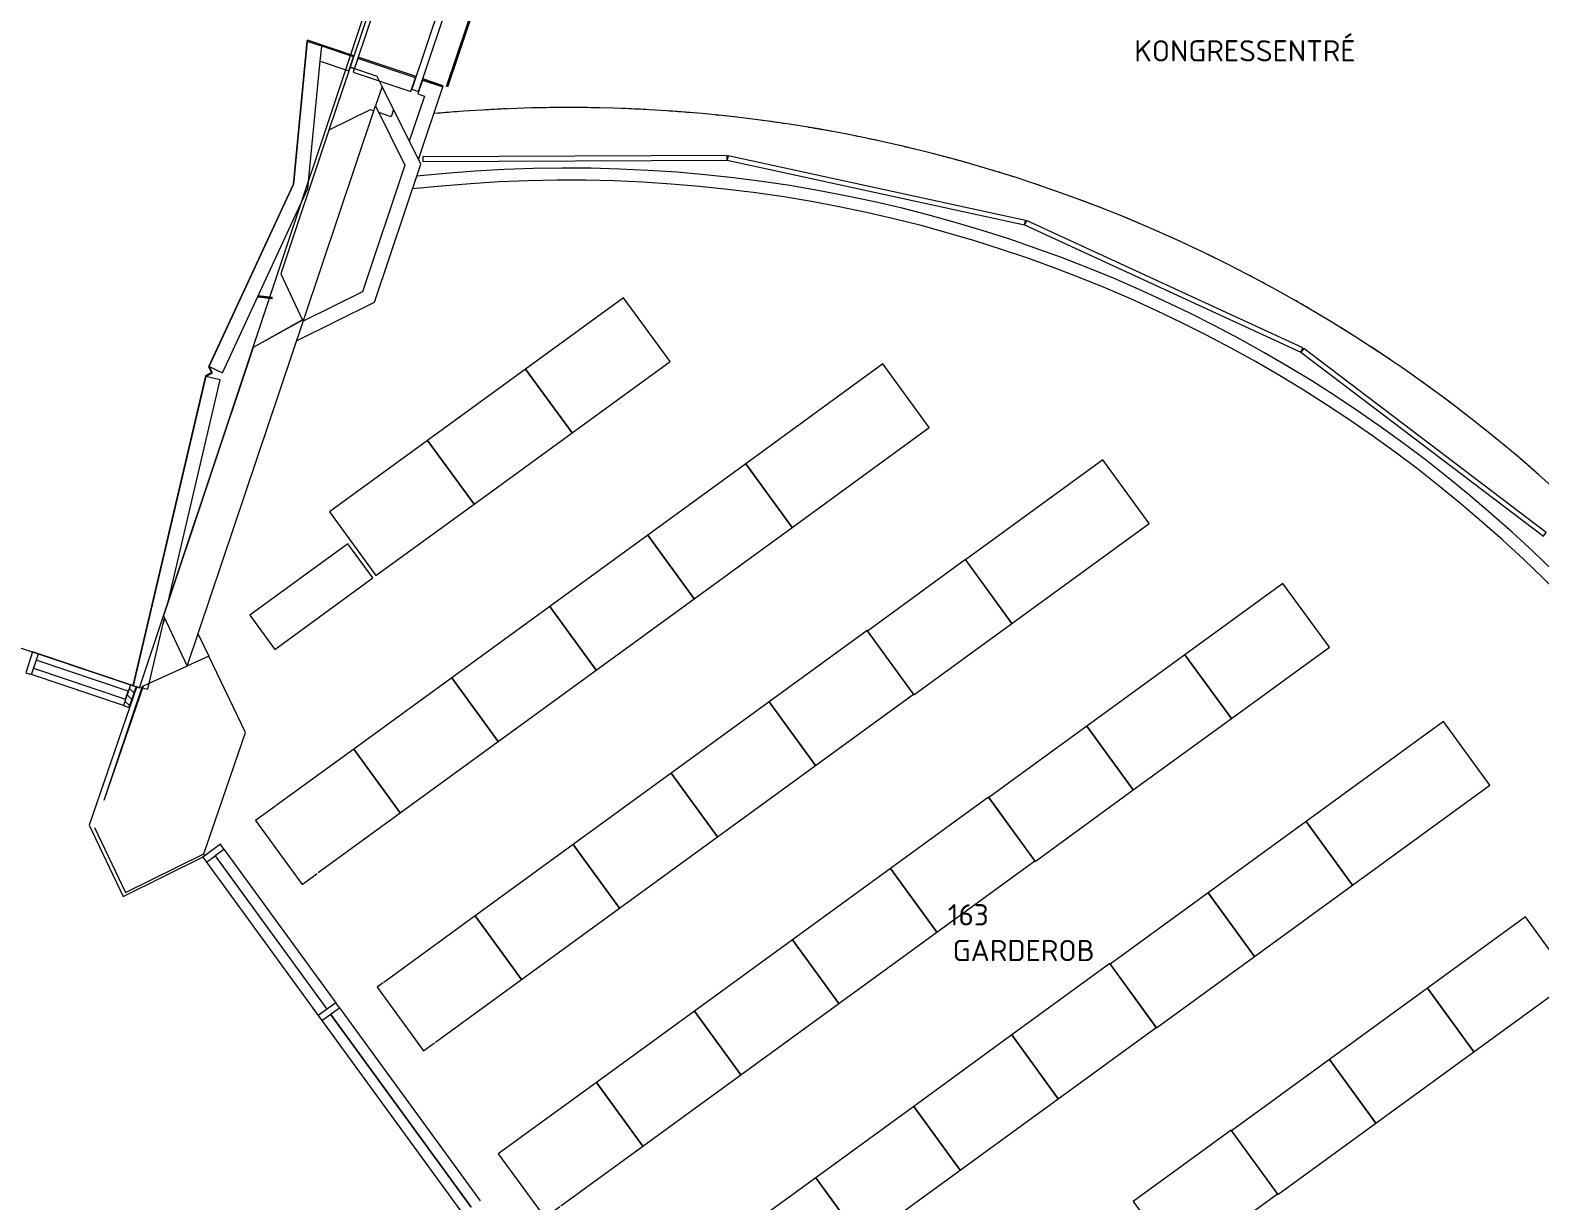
# Model space of a CAD drawing. Header units: millimetres. Extents: x -106764 to 80178, y -104573 to 57950.
# Drawn here: x 57166 to 69616, y -47764 to -38109 of the extents above; entities that cross this region are included whole.
import ezdxf

# ---------------------------------------------------------------- set-up
doc = ezdxf.new("R2010")
doc.units = ezdxf.units.MM
doc.header["$LTSCALE"] = 100
for name, color, linetype, lineweight in [('A-------EMN', 10, 'Continuous', 35), ('A----003E-N', 10, 'Continuous', 35), ('A-27C---E-N', 7, 'Continuous', 18), ('A-27C---EJN', 1, 'Continuous', 9), ('A-27D---E-N', 7, 'Continuous', 9), ('A-42D--FE-N', 1, 'Continuous', 9), ('A-42E---E-N', 7, 'Continuous', 9), ('A-43CB--E-N', 3, 'Continuous', 18), ('A-43CB--EJN', 1, 'Continuous', 9), ('A-44B---E-N', 1, 'Continuous', 9), ('A-45CA--E-N', 1, 'Continuous', 9), ('A-46B---E--', 1, 'Continuous', 0), ('A-A-NTA-T2N', 1, 'Continuous', 13)]:
    doc.layers.add(name, color=color, linetype=linetype, lineweight=lineweight)
doc.styles.add('ISOCPEUR_1', font='isocpeur.ttf', dxfattribs={"height": 500.025001})

# ---------------------------------------------------------------- blocks, each defined once
blk = doc.blocks.new('A-40_P0010_Ej modellerat_dwg_Niche 1 - Niche 1-828860-A-40-P-010-10184500-A-40_P0010')
at = {"layer": 'A-42E---E-N', "flags": 128}
blk.add_lwpolyline([(256541, 185371), (256542, 185371), (256314, 185778), (256314, 185778)], dxfattribs=at)
blk = doc.blocks.new('A-40_P0010_Ej modellerat_dwg_Rectangular Mullion - 50x180-V16-A-40-P-010-10184531-A-40_P0010')
at = {"layer": 'A-42D--FE-N'}
h = blk.add_hatch(dxfattribs=at)
h.set_pattern_fill('FP_12', color=256, style=0, pattern_type=2)
h.set_pattern_definition([(206.454, (257680.677, 180863.633), (-22.2739585, 44.764615), [])])
h.paths.add_polyline_path([(0, 90), (0, -90), (-50, -90), (-50, 90), (-8, 90)], flags=0)
blk.add_line((-50, -90), (-50, 90), dxfattribs=at)
at = {"layer": 'A-42D--FE-N', "flags": 128}
blk.add_lwpolyline([(-50, 90), (0, 90), (0, -90), (-50, -90)], dxfattribs=at)
blk = doc.blocks.new('A-40_P0010_Ej modellerat_dwg_Generellt volymobjekt - Klädställ dubbelsidig 40 krokar-4113862-A-40-P-010-10184676-A-40_P0010')
at = {"flags": 128}
for points in [[(-295, -175), (-500, -175), (-500, -825), (-347, -825)], [(-335, -825), (500, -825), (500, -175), (-290, -175)]]:
    blk.add_lwpolyline(points, dxfattribs=at)
blk = doc.blocks.new('A-40_P0010_Ej modellerat_dwg_Generellt volymobjekt - Klädställ dubbelsidig 40 krokar-V58-A-40-P-010-10184677-A-40_P0010')
at = {"flags": 128}
blk.add_lwpolyline([(500, -175), (-500, -175), (-500, -825), (500, -825)], close=True, dxfattribs=at)
blk = doc.blocks.new('A-40_P0010_Ej modellerat_dwg_Generellt volymobjekt - Klädställ dubbelsidig 56 krokar-4672989-A-40-P-010-10184738-A-40_P0010')
at = {"flags": 128}
blk.add_lwpolyline([(700, -175), (-700, -175), (-700, -825), (700, -825)], close=True, dxfattribs=at)
blk = doc.blocks.new('A-40_P0010_Ej modellerat_dwg_Generellt volymobjekt - Klädställ enkelsidig 20 krokar-4113777-A-40-P-010-10184739-A-40_P0010')
at = {"flags": 128}
blk.add_lwpolyline([(500, -325), (-500, -325), (-500, -675), (500, -675)], close=True, dxfattribs=at)
blk = doc.blocks.new('A-40_P0010_Ej modellerat_dwg_Generellt volymobjekt - Klädställ dubbelsidig 40 krokar-V87-A-40-P-010-10184740-A-40_P0010')
at = {"flags": 128}
for points in [[(-438, -175), (-500, -175), (-500, -825), (-387, -825)], [(-375, -825), (500, -825), (500, -175), (-432, -175)]]:
    blk.add_lwpolyline(points, dxfattribs=at)
blk = doc.blocks.new('A-40_P0010_Ej modellerat_dwg_Generellt volymobjekt - Klädställ dubbelsidig 40 krokar-V88-A-40-P-010-10184741-A-40_P0010')
at = {"flags": 128}
for points in [[(-295, -175), (-500, -175), (-500, -825), (-346, -825)], [(-335, -825), (500, -825), (500, -175), (-290, -175)]]:
    blk.add_lwpolyline(points, dxfattribs=at)

msp = doc.modelspace()

# ---------------------------------------------------------------- linework, layer by layer
at = {"layer": 'A-------EMN'}
msp.add_line((61970.4, -34501.3), (60601.6, -38577.7), dxfattribs=at)
at = {"layer": 'A----003E-N'}
msp.add_line((59165.3, -40318.8), (59043.6, -40307), dxfattribs=at)
at = {"layer": 'A-27C---E-N'}
for p, q in [((60000, -38775.3), (60014, -38733.8)), ((58013.7, -43515.4), (58016.7, -43516.1))]:
    msp.add_line(p, q, dxfattribs=at)
at = {"layer": 'A-27C---E-N', "flags": 128}
for points in [[(60344.3, -38501.6), (60345, -38501.9), (60348.2, -38492.4), (59872.4, -38332.4), (59869.2, -38341.9)], [(60068, -38572.9), (60026.8, -38490), (59804.4, -38415.3), (59630.2, -38934.1)], [(60569.3, -38577.2), (60572.5, -38567.8), (60405, -38511.5), (60401.9, -38521), (60569.3, -38577.2)], [(58097.7, -43519.7), (58089.1, -43523.6), (57774.2, -44461.4)]]:
    msp.add_lwpolyline(points, dxfattribs=at)
at = {"layer": 'A-27C---EJN'}
msp.add_line((58259.9, -43014.9), (58277.6, -42962.4), dxfattribs=at)
at = {"layer": 'A-27D---E-N'}
msp.add_line((58605.8, -44918), (58598.3, -44902.7), dxfattribs=at)
at = {"layer": 'A-27D---E-N', "flags": 128}
for points in [[(59422.8, -40494.1), (60000, -38775.3), (59969.9, -38765.2), (59630.2, -38934.1), (59232, -40120), (59411.6, -40500.4), (59004.1, -40727.5), (58266.5, -42938.8), (58462.1, -43355.1), (59422.8, -40494.1), (59411.6, -40500.4)], [(57697.7, -44684.2), (57951.9, -45222.1), (58598.3, -44902.7), (58942.5, -43900.8), (58638.9, -43272.4), (58462.9, -43352.8)], [(58461.4, -43353.5), (58097.7, -43519.7), (57774.2, -44461.4)], [(58046.8, -43523.2), (57654, -44666.6), (57931.8, -45254.4), (58591.6, -44928.3)]]:
    msp.add_lwpolyline(points, dxfattribs=at)
at = {"layer": 'A-42D--FE-N'}
for p, q in [((57993, -43508.2), (57233.8, -43253.5)), ((57935.7, -43678.8), (57176.5, -43424.1)), ((57194, -43372), (57953.2, -43626.7)), ((57953.2, -43626.7), (57975.5, -43560.3)), ((58692.2, -44916.9), (58691.4, -44917.5)), ((59614.6, -46183.6), (58692.2, -44916.9)), ((58764.6, -44864.2), (59686.9, -46131)), ((58619.1, -44970.1), (59541.4, -46236.9)), ((59716.4, -46171.4), (60875.9, -47763.9)), ((59570.9, -46277.3), (60730.4, -47869.9))]:
    msp.add_line(p, q, dxfattribs=at)
at = {"layer": 'A-42D--FE-N', "extrusion": (0, 0, -1)}
for p, q in [((58619.1, -44970.1), (58691.4, -44917.5)), ((58692.2, -44916.9), (58764.6, -44864.2))]:
    msp.add_line(p, q, dxfattribs=at)
at = {"layer": 'A-42D--FE-N', "extrusion": (0, 0, -1), "flags": 128}
for points in [[(-57129.1, -43408.2), (-57176.5, -43424.1), (-57233.8, -43253.5), (-57186.4, -43237.6)], [(-59716.4, -46171.4), (-59686.9, -46131), (-59541.4, -46236.9), (-59570.9, -46277.3)]]:
    msp.add_lwpolyline(points, close=True, dxfattribs=at)
at = {"layer": 'A-42D--FE-N', "flags": 128}
for points in [[(57975.5, -43560.3), (57216.3, -43305.6), (57194, -43372)], [(58691.4, -44917.5), (59613.8, -46184.2), (59614.6, -46183.6)]]:
    msp.add_lwpolyline(points, dxfattribs=at)
at = {"layer": 'A-42D--FE-N', "extrusion": (0, 0, -1), "flags": 128}
msp.add_lwpolyline([(-58764.6, -44864.2), (-58735.2, -44823.8), (-58589.6, -44929.7), (-58619.1, -44970.1)], dxfattribs=at)
at = {"layer": 'A-42D--FE-N', "flags": 128}
msp.add_lwpolyline([(60803.6, -47816.6), (59644, -46224.1), (59643.2, -46224.6), (60802.8, -47817.2)], close=True, dxfattribs=at)
at = {"layer": 'A-42E---E-N'}
for start, end in [(94.24289, 95.08989), (92.41648, 93.3415), (90.59006, 91.51539), (88.76362, 89.68928), (86.93716, 87.86317), (85.11068, 86.03706), (83.28418, 84.21095), (81.45765, 82.38484), (79.6311, 80.55873), (77.80452, 78.73262), (75.97791, 76.90652), (74.15126, 75.08041), (72.32457, 73.2543), (70.49783, 71.42819), (68.67105, 69.60208), (66.84421, 67.77597), (65.01732, 65.94986), (63.19034, 64.12375), (61.36329, 62.29764), (59.53615, 60.47153), (57.7089, 58.64542), (55.88153, 56.81931), (54.05401, 54.9932), (52.22633, 53.16709), (50.39843, 51.34098), (48.5703, 49.51487)]:
    msp.add_arc((61600.9, -50843.2), 12096, start, end, dxfattribs=at)
at = {"layer": 'A-43CB--E-N'}
msp.add_line((59558.7, -38364.2), (59570.5, -38241.6), dxfattribs=at)
at = {"layer": 'A-43CB--E-N', "flags": 128}
for points in [[(59840.5, -38427.4), (61276.1, -34152), (61240.1, -34139.9), (59804.4, -38415.3)], [(60369.2, -38615.7), (61808.9, -34330.9), (61752, -34311.8), (60312.4, -38596.6)], [(60344.3, -38501.6), (59868.4, -38341.7), (59830.2, -38455.4), (60306, -38615.4)], [(62913.3, -39144.1), (60403.3, -39153.8), (60403.5, -39191.8), (62913.4, -39182.1)], [(65374.3, -39677.6), (62921.5, -39145.1), (62913.4, -39182.2), (65366.3, -39714.7)], [(67662.1, -40729.9), (65382.1, -39680.3), (65366.3, -39714.8), (67646.2, -40764.5)], [(69668.7, -42251.4), (67669.2, -40734.2), (67646.2, -40764.5), (69645.8, -42281.7)]]:
    msp.add_lwpolyline(points, close=True, dxfattribs=at)
for points in [[(59832.4, -38329.6), (59833.1, -38329.8), (59836.3, -38320.4), (59452, -38191.2), (59448.8, -38200.6), (59448.4, -38200.5), (59334.1, -39381.6), (58636.9, -40886.1), (58662.3, -40933.5), (58612.5, -40960.1), (58013.8, -43515.2)], [(59570.5, -38241.6), (59451.3, -38201.5), (59337.1, -39382.4)], [(59558.7, -38364.2), (59794.2, -38443.3), (59832.4, -38329.6), (59570.5, -38241.6)], [(58641.3, -40883.7), (58752.5, -40935.2), (59457, -39415), (59558.7, -38364.2)], [(59363.6, -40670.6), (60004.6, -40352), (60386.8, -39214.4), (60068, -38572.9), (60014, -38733.8), (60257.3, -39223.3), (59906.7, -40266.7), (59417.6, -40509.7)], [(60455.5, -38539), (60401.1, -38520.7), (60362.9, -38634.5), (60417.3, -38652.8), (60292.4, -39024.4)], [(60368, -39176.4), (60569.3, -38577.2), (60455.5, -38539)], [(58016.7, -43516.1), (58614.5, -40964.7), (58669, -40935.6), (58641.3, -40883.7), (59337.1, -39382.4)], [(58304.4, -42825), (58733.8, -40992.7), (58614.5, -40964.7), (58016.7, -43516.1), (58135.9, -43544.1), (58274, -42954.8)]]:
    msp.add_lwpolyline(points, dxfattribs=at)
at = {"layer": 'A-43CB--EJN', "flags": 128}
msp.add_lwpolyline([(60162.4, -38762.9), (60142.2, -38823.1), (60041.6, -38789.3)], dxfattribs=at)
at = {"layer": 'A-44B---E-N'}
for p, q in [((58068.1, -43533.4), (66273, -18935.8)), ((54531.8, -42347), (58068.1, -43533.4)), ((58551, -43090.5), (58638.9, -43272.4))]:
    msp.add_line(p, q, dxfattribs=at)
at = {"layer": 'A-45CA--E-N'}
msp.add_line((58027.2, -43577.9), (58021.6, -43579.9), dxfattribs=at)
at = {"layer": 'A-46B---E--'}
for radius, start, end in [(12096, 22.12323, 95.24513), (11596, 22.22533, 96.17698), (11496, 22.20633, 96.40695)]:
    msp.add_arc((61600.9, -50843.2), radius, start, end, dxfattribs=at)

# ---------------------------------------------------------------- block references
at = {"rotation": 90.00000000000001}
msp.add_blockref('A-40_P0010_Ej modellerat_dwg_Niche 1 - Niche 1-828860-A-40-P-010-10184500-A-40_P0010', (244782.4, -297041.2), dxfattribs=at)
at = {"extrusion": (0, 0, -1), "rotation": 198.5463843628727}
msp.add_blockref('A-40_P0010_Ej modellerat_dwg_Rectangular Mullion - 50x180-V16-A-40-P-010-10184531-A-40_P0010', (-58011.7, -43609.4), dxfattribs=at)
at = {"layer": 'A-46B---E--', "rotation": 36.05904062617714}
for name, p in [('A-40_P0010_Ej modellerat_dwg_Generellt volymobjekt - Klädställ dubbelsidig 40 krokar-V58-A-40-P-010-10184677-A-40_P0010', (61553.4, -40468.7)), ('A-40_P0010_Ej modellerat_dwg_Generellt volymobjekt - Klädställ dubbelsidig 40 krokar-V58-A-40-P-010-10184677-A-40_P0010', (60745, -41057.3)), ('A-40_P0010_Ej modellerat_dwg_Generellt volymobjekt - Klädställ dubbelsidig 56 krokar-4672989-A-40-P-010-10184738-A-40_P0010', (63529.9, -41132)), ('A-40_P0010_Ej modellerat_dwg_Generellt volymobjekt - Klädställ dubbelsidig 40 krokar-V58-A-40-P-010-10184677-A-40_P0010', (59936.6, -41645.9)), ('A-40_P0010_Ej modellerat_dwg_Generellt volymobjekt - Klädställ dubbelsidig 40 krokar-V58-A-40-P-010-10184677-A-40_P0010', (62560.7, -41838.1)), ('A-40_P0010_Ej modellerat_dwg_Generellt volymobjekt - Klädställ dubbelsidig 56 krokar-4672989-A-40-P-010-10184738-A-40_P0010', (65342.7, -41922.8)), ('A-40_P0010_Ej modellerat_dwg_Generellt volymobjekt - Klädställ dubbelsidig 40 krokar-V58-A-40-P-010-10184677-A-40_P0010', (61752.3, -42426.7)), ('A-40_P0010_Ej modellerat_dwg_Generellt volymobjekt - Klädställ enkelsidig 20 krokar-4113777-A-40-P-010-10184739-A-40_P0010', (59191.2, -42376)), ('A-40_P0010_Ej modellerat_dwg_Generellt volymobjekt - Klädställ dubbelsidig 40 krokar-V58-A-40-P-010-10184677-A-40_P0010', (64373.4, -42628.9)), ('A-40_P0010_Ej modellerat_dwg_Generellt volymobjekt - Klädställ dubbelsidig 40 krokar-V58-A-40-P-010-10184677-A-40_P0010', (66990.7, -42825.7)), ('A-40_P0010_Ej modellerat_dwg_Generellt volymobjekt - Klädställ dubbelsidig 40 krokar-V58-A-40-P-010-10184677-A-40_P0010', (60943.8, -43015.4)), ('A-40_P0010_Ej modellerat_dwg_Generellt volymobjekt - Klädställ dubbelsidig 40 krokar-V58-A-40-P-010-10184677-A-40_P0010', (63561.3, -43212.4)), ('A-40_P0010_Ej modellerat_dwg_Generellt volymobjekt - Klädställ dubbelsidig 40 krokar-V58-A-40-P-010-10184677-A-40_P0010', (66182.3, -43414.4)), ('A-40_P0010_Ej modellerat_dwg_Generellt volymobjekt - Klädställ dubbelsidig 40 krokar-V58-A-40-P-010-10184677-A-40_P0010', (60135.4, -43604)), ('A-40_P0010_Ej modellerat_dwg_Generellt volymobjekt - Klädställ dubbelsidig 40 krokar-V58-A-40-P-010-10184677-A-40_P0010', (62752.9, -43801)), ('A-40_P0010_Ej modellerat_dwg_Generellt volymobjekt - Klädställ dubbelsidig 56 krokar-4672989-A-40-P-010-10184738-A-40_P0010', (68152.9, -44082.1)), ('A-40_P0010_Ej modellerat_dwg_Generellt volymobjekt - Klädställ dubbelsidig 40 krokar-V58-A-40-P-010-10184677-A-40_P0010', (65373.9, -44003)), ('A-40_P0010_Ej modellerat_dwg_Generellt volymobjekt - Klädställ dubbelsidig 40 krokar-4113862-A-40-P-010-10184676-A-40_P0010', (59327, -44192.6)), ('A-40_P0010_Ej modellerat_dwg_Generellt volymobjekt - Klädställ dubbelsidig 40 krokar-V58-A-40-P-010-10184677-A-40_P0010', (61944.5, -44389.7)), ('A-40_P0010_Ej modellerat_dwg_Generellt volymobjekt - Klädställ dubbelsidig 40 krokar-V58-A-40-P-010-10184677-A-40_P0010', (64561.8, -44586.5)), ('A-40_P0010_Ej modellerat_dwg_Generellt volymobjekt - Klädställ dubbelsidig 40 krokar-V58-A-40-P-010-10184677-A-40_P0010', (67182.7, -44788.5)), ('A-40_P0010_Ej modellerat_dwg_Generellt volymobjekt - Klädställ dubbelsidig 40 krokar-V58-A-40-P-010-10184677-A-40_P0010', (61136.1, -44978.3)), ('A-40_P0010_Ej modellerat_dwg_Generellt volymobjekt - Klädställ dubbelsidig 40 krokar-V58-A-40-P-010-10184677-A-40_P0010', (63753.4, -45175.1)), ('A-40_P0010_Ej modellerat_dwg_Generellt volymobjekt - Klädställ dubbelsidig 40 krokar-V58-A-40-P-010-10184677-A-40_P0010', (66374.3, -45377.1)), ('A-40_P0010_Ej modellerat_dwg_Generellt volymobjekt - Klädställ dubbelsidig 40 krokar-V87-A-40-P-010-10184740-A-40_P0010', (60327.7, -45566.9)), ('A-40_P0010_Ej modellerat_dwg_Generellt volymobjekt - Klädställ dubbelsidig 40 krokar-V58-A-40-P-010-10184677-A-40_P0010', (68991.6, -45573.9)), ('A-40_P0010_Ej modellerat_dwg_Generellt volymobjekt - Klädställ dubbelsidig 40 krokar-V58-A-40-P-010-10184677-A-40_P0010', (62944.9, -45763.7)), ('A-40_P0010_Ej modellerat_dwg_Generellt volymobjekt - Klädställ dubbelsidig 40 krokar-V58-A-40-P-010-10184677-A-40_P0010', (65562.2, -45960.6)), ('A-40_P0010_Ej modellerat_dwg_Generellt volymobjekt - Klädställ dubbelsidig 40 krokar-V58-A-40-P-010-10184677-A-40_P0010', (68183.2, -46162.5)), ('A-40_P0010_Ej modellerat_dwg_Generellt volymobjekt - Klädställ dubbelsidig 40 krokar-V58-A-40-P-010-10184677-A-40_P0010', (62136.5, -46352.4)), ('A-40_P0010_Ej modellerat_dwg_Generellt volymobjekt - Klädställ dubbelsidig 40 krokar-V58-A-40-P-010-10184677-A-40_P0010', (64753.8, -46549.2)), ('A-40_P0010_Ej modellerat_dwg_Generellt volymobjekt - Klädställ dubbelsidig 40 krokar-V58-A-40-P-010-10184677-A-40_P0010', (67374.8, -46751.2)), ('A-40_P0010_Ej modellerat_dwg_Generellt volymobjekt - Klädställ dubbelsidig 40 krokar-V88-A-40-P-010-10184741-A-40_P0010', (61328.1, -46941)), ('A-40_P0010_Ej modellerat_dwg_Generellt volymobjekt - Klädställ dubbelsidig 40 krokar-V58-A-40-P-010-10184677-A-40_P0010', (63945.4, -47137.8)), ('A-40_P0010_Ej modellerat_dwg_Generellt volymobjekt - Klädställ dubbelsidig 40 krokar-V58-A-40-P-010-10184677-A-40_P0010', (66562.7, -47334.7)), ('A-40_P0010_Ej modellerat_dwg_Generellt volymobjekt - Klädställ dubbelsidig 40 krokar-V58-A-40-P-010-10184677-A-40_P0010', (63137, -47726.5))]:
    msp.add_blockref(name, p, dxfattribs=at)

# ---------------------------------------------------------------- texts
at = {"layer": 'A-A-NTA-T2N', "char_height": 175, "attachment_point": 1, "line_spacing_factor": 1.149209, "style": 'ISOCPEUR_1'}
for s, insert, width in [('KONGRESSENTRÉ', (66271.9, -38192.2), 2112.406), ('163', (64734.3, -45317.7), 397.383), ('GARDEROB', (64774.1, -45612.4), 1338.554)]:
    msp.add_mtext(s, dxfattribs=dict(at, insert=insert, width=width))

doc.saveas('drawing.dxf')
